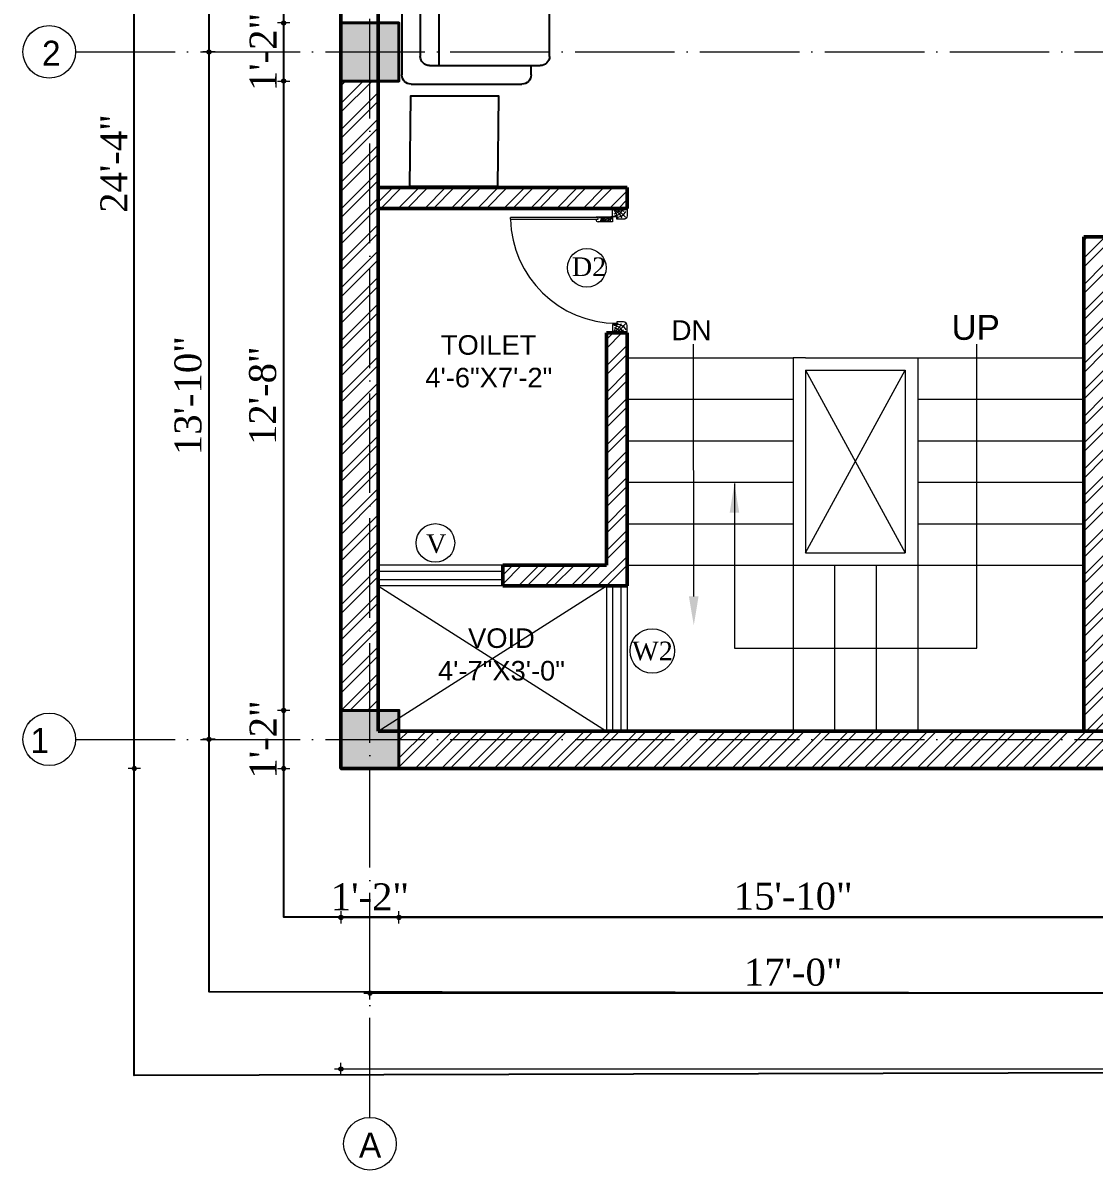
# Model space of a CAD drawing. Header units: inches. Extents: x 5914 to 162157, y -20538 to 282354.
# Drawn here: x 155170.7 to 155428.9, y -18993.1 to -18716.6 of the extents above; entities that cross this region are included whole.
import ezdxf

# ---------------------------------------------------------------- set-up
doc = ezdxf.new("R2010")
doc.units = ezdxf.units.IN
doc.header["$MEASUREMENT"] = 0
doc.header["$PDMODE"] = 99
doc.linetypes.add('ACAD_ISO04W100', pattern=[30, 24, -3, 0, -3])
for name, color, linetype, lineweight in [('.09', 24, 'Continuous', 9), ('.1', 168, 'Continuous', 13), ('CENTER  LINE RA', 10, 'ACAD_ISO04W100', 20), ('CONC. OUTLINE RA', 150, 'Continuous', 40), ('DOOR-WIN RA', 3, 'Continuous', 20), ('Hatch', 254, 'Continuous', 9), ('HATCH RA', 8, 'Continuous', 5), ('STAIR PLAN AND ELEV RA', 124, 'Continuous', 20), ('Text', 7, 'Continuous', 18), ('TEXTLAYER', 7, 'Continuous', 18), ('WALL RA', 42, 'Continuous', 50)]:
    doc.layers.add(name, color=color, linetype=linetype, lineweight=lineweight)
for name, color, linetype in [('lettring', 7, 'Continuous'), ('THIETBI', 8, 'Continuous'), ('WINDOW+dOOR', 5, 'Continuous')]:
    doc.layers.add(name, color=color, linetype=linetype)
doc.styles.add('arial', font='arial.ttf', dxfattribs={"height": 7})
doc.styles.add('DIM', font='dutch.ttf')
doc.styles.get("Standard").update_dxf_attribs({"font": 'arial.ttf'})
doc.styles.add('titles', font='GOTHICB.TTF')
doc.dimstyles.new('1-8', dxfattribs={"dimtxt": 7, "dimasz": 3, "dimexe": 3, "dimexo": 3, "dimgap": 3, "dimtad": 1, "dimdec": 0, "dimzin": 0, "dimdsep": 46, "dimlunit": 4, "dimtxsty": 'arial', "dimblk": 'ARCHTICK', "dimcen": 0.09, "dimdle": 3, "dimclrt": 6, "dimazin": 0, "dimtfac": 1, "dimtdec": 0, "dimtix": 1, "dimtofl": 0, "dimtmove": 2, "dimatfit": 3, "dimfxl": 5, "dimfxlon": 1, "dimtolj": 1, "dimtzin": 0, "dimlwe": 5, "dimarcsym": 1})
doc.dimstyles.new('Copy of DIM 8', dxfattribs={"dimtxt": 6.5, "dimasz": 1, "dimexe": 6, "dimexo": 18, "dimgap": 1.6875, "dimtad": 1, "dimdec": 0, "dimzin": 3, "dimdsep": 46, "dimlunit": 4, "dimtxsty": 'DIM', "dimblk": 'dot 2', "dimcen": 0.09375, "dimse1": 1, "dimse2": 1, "dimclrd": 1, "dimclre": 1, "dimclrt": 256, "dimadec": 0, "dimazin": 0, "dimtfac": 0.75, "dimtdec": 0, "dimtix": 1, "dimtmove": 1, "dimatfit": 3, "dimldrblk": 'DOT', "dimfxl": 1, "dimtolj": 1, "dimtzin": 0, "dimlwd": 9, "dimlwe": 9, "dimarcsym": 0})
pattern_1 = [(45, (9477.855, -3872.767), (-3.18198052, 3.18198052), []), (45, (9479.976, -3872.767), (-3.18198052, 3.18198052), [])]

# ---------------------------------------------------------------- blocks, each defined once
blk = doc.blocks.new('30 inch door')
at = {"layer": '.09'}
blk.add_arc((10330.01, 24687.1), 25.67, 91.332, 180, dxfattribs=at)
at = {"layer": '.1'}
for p, q in [((10329.41, 24712.76), (10329.41, 24691.67)), ((10329.41, 24712.76), (10329.81, 24712.76)), ((10329.81, 24691.67), (10329.81, 24712.76)), ((10328.81, 24688.15), (10328.81, 24691.67)), ((10329.29, 24692.15), (10329.41, 24692.15)), ((10329.41, 24692.15), (10329.41, 24691.67)), ((10329.41, 24691.67), (10329.81, 24691.67)), ((10329.41, 24691.67), (10329.81, 24691.67)), ((10329.81, 24691.67), (10329.81, 24692.15)), ((10329.81, 24692.15), (10330.01, 24692.15)), ((10330.01, 24692.15), (10330.01, 24688.15)), ((10302.02, 24688.15), (10302.02, 24684.65)), ((10304.03, 24688.15), (10302.02, 24688.15)), ((10304.03, 24688.15), (10304.03, 24688.15)), ((10304.03, 24687.1), (10304.03, 24688.15)), ((10304.65, 24687.1), (10304.03, 24687.1)), ((10304.65, 24685.52), (10304.65, 24687.1)), ((10330.01, 24688.15), (10328.81, 24688.15)), ((10329.4, 24687.1), (10330.01, 24687.1)), ((10329.4, 24685.52), (10329.4, 24687.1)), ((10330.01, 24687.1), (10330.01, 24688.15)), ((10330.01, 24688.15), (10332.02, 24688.15)), ((10332.02, 24688.15), (10332.02, 24684.65)), ((10302.02, 24684.65), (10303.77, 24684.65)), ((10332.02, 24684.65), (10330.27, 24684.65))]:
    blk.add_line(p, q, dxfattribs=at)
for centre, major_axis, start_param, end_param in [((10329.29, 24691.67), (-0.339, 0.339), 5.497787, 7.068583), ((10303.77, 24685.52), (-0.619, -0.619), 0.785398, 2.356194)]:
    blk.add_ellipse(centre, major_axis=major_axis, ratio=1, start_param=start_param, end_param=end_param, dxfattribs=at)
at = {"layer": '.1', "extrusion": (0, 0, -1)}
blk.add_ellipse((10330.27, 24685.52), major_axis=(-0.619, 0.619), ratio=1, start_param=3.926991, end_param=5.497787, dxfattribs=at)
blk.add_line((10330.01, 24688.15), (10330.01, 24688.15))
at = {"layer": 'Hatch', "lineweight": 0}
for points, knots in [([(10329.9, 24690.9), (10329.69, 24690.85), (10329.25, 24690.74), (10329.1, 24690.31), (10329.02, 24690.08)], [0, 0, 0, 0, 15.424483, 31.99547, 31.99547, 31.99547, 31.99547]), ([(10329.92, 24690.24), (10329.72, 24690.12), (10329.23, 24689.84), (10329.13, 24689.27), (10329.07, 24688.95)], [0, 0, 0, 0, 17.254821, 40.319618, 40.319618, 40.319618, 40.319618]), ([(10330.01, 24688.15), (10329.7, 24688.44), (10329.1, 24689.01), (10329.14, 24689.82), (10329.09, 24691.13)], [0, 0, 0, 0, 30.296971, 58.529009, 58.529009, 58.529009, 58.529009]), ([(10330.01, 24688.15), (10329.86, 24688.5), (10329.47, 24689.39), (10329.44, 24690.38), (10329.42, 24690.98)], [0, 0, 0, 0, 28.413311, 72.750806, 72.750806, 72.750806, 72.750806]), ([(10330.01, 24688.15), (10329.93, 24688.7), (10329.77, 24689.76), (10329.75, 24690.84), (10329.74, 24691.37)], [0, 0, 0, 0, 41.50394, 80.765622, 80.765622, 80.765622, 80.765622]), ([(10302.02, 24688.15), (10302.05, 24687.95), (10302.17, 24687.01), (10302.48, 24686.12), (10302.72, 24685.42)], [0, 0, 0, 0, 17.459471, 80.67073, 80.67073, 80.67073, 80.67073]), ([(10302.02, 24688.15), (10302.41, 24687.86), (10303.15, 24687.31), (10304.04, 24687.05), (10304.45, 24686.93)], [0, 0, 0, 0, 41.503939, 78.170205, 78.170205, 78.170205, 78.170205]), ([(10302.02, 24688.15), (10302.45, 24687.5), (10303.05, 24686.59), (10304.02, 24686.14), (10304.29, 24686.01)], [0, 0, 0, 0, 64.705486, 90.408952, 90.408952, 90.408952, 90.408952]), ([(10302.02, 24688.15), (10302.13, 24687.79), (10302.35, 24687.1), (10302.97, 24686.1), (10304.18, 24685.07)], [0, 0, 0, 0, 30.296971, 58.529009, 58.529009, 58.529009, 58.529009]), ([(10303.35, 24687.82), (10303.2, 24687.43), (10302.98, 24686.82), (10302.44, 24686.51), (10302.25, 24686.4)], [0, 0, 0, 0, 34.642749, 52.790216, 52.790216, 52.790216, 52.790216]), ([(10303.86, 24687.89), (10303.73, 24687.32), (10303.52, 24686.4), (10302.7, 24686), (10302.39, 24685.85)], [0, 0, 0, 0, 47.051669, 75.417188, 75.417188, 75.417188, 75.417188]), ([(10304.15, 24687.01), (10304.07, 24686.57), (10303.9, 24685.69), (10303.13, 24685.22), (10302.75, 24684.98)], [0, 0, 0, 0, 36.886594, 73.591637, 73.591637, 73.591637, 73.591637]), ([(10330.01, 24688.15), (10329.8, 24688.26), (10329.35, 24688.51), (10329.11, 24688.97), (10328.99, 24689.22)], [0, 0, 0, 0, 17.459472, 37.737029, 37.737029, 37.737029, 37.737029]), ([(10329.9, 24689.44), (10329.59, 24689.24), (10329.23, 24689.01), (10329.2, 24688.63), (10329.2, 24688.58)], [0, 0, 0, 0, 24.633819, 28.489546, 28.489546, 28.489546, 28.489546]), ([(10332.02, 24688.15), (10331.63, 24687.86), (10330.89, 24687.31), (10330.01, 24687.05), (10329.59, 24686.93)], [0, 0, 0, 0, 41.503939, 78.170205, 78.170205, 78.170205, 78.170205]), ([(10332.02, 24688.15), (10331.59, 24687.5), (10330.99, 24686.59), (10330.03, 24686.14), (10329.75, 24686.01)], [0, 0, 0, 0, 64.705486, 90.408952, 90.408952, 90.408952, 90.408952]), ([(10332.02, 24688.15), (10331.91, 24687.79), (10331.69, 24687.1), (10331.07, 24686.1), (10329.87, 24685.07)], [0, 0, 0, 0, 30.296971, 58.529009, 58.529009, 58.529009, 58.529009]), ([(10329.89, 24687.01), (10329.98, 24686.57), (10330.14, 24685.69), (10330.91, 24685.22), (10331.29, 24684.98)], [0, 0, 0, 0, 36.886594, 73.591637, 73.591637, 73.591637, 73.591637]), ([(10330.18, 24687.89), (10330.31, 24687.32), (10330.52, 24686.4), (10331.35, 24686), (10331.66, 24685.85)], [0, 0, 0, 0, 47.051669, 75.417188, 75.417188, 75.417188, 75.417188]), ([(10330.7, 24687.82), (10330.84, 24687.43), (10331.06, 24686.82), (10331.61, 24686.51), (10331.8, 24686.4)], [0, 0, 0, 0, 34.642749, 52.790216, 52.790216, 52.790216, 52.790216]), ([(10332.02, 24688.15), (10332, 24687.95), (10331.87, 24687.01), (10331.56, 24686.12), (10331.32, 24685.42)], [0, 0, 0, 0, 17.459471, 80.67073, 80.67073, 80.67073, 80.67073])]:
    blk.add_open_spline(points, degree=3, knots=knots, dxfattribs=at)
blk = doc.blocks.new('COLUMN')
at = {"layer": 'CONC. OUTLINE RA', "transparency": 33554687}
h = blk.add_hatch(color=256, dxfattribs=at)
h.dxf.hatch_style = 1
h.paths.add_polyline_path([(148062.93, -13130.45), (148076.93, -13130.45), (148076.93, -13116.45), (148062.93, -13116.45)])
at = {"layer": 'CONC. OUTLINE RA'}
blk.add_lwpolyline([(148062.93, -13116.45), (148076.93, -13116.45), (148076.93, -13130.45), (148062.93, -13130.45)], close=True, dxfattribs=at)
blk = doc.blocks.new('_ArchTick')
at = {"color": 0, "linetype": 'ByBlock', "const_width": 0.15}
blk.add_lwpolyline([(-0.5, -0.5), (0.5, 0.5)], dxfattribs=at)
blk = doc.blocks.new('nbc')
at = {"layer": 'CENTER  LINE RA', "linetype": 'ACAD_ISO04W100'}
for p, q in [((157544.19, -18980.32), (157544.19, -18515.32)), ((157473.24, -18723.5), (158032.97, -18723.5)), ((157473.24, -18889.2), (158032.97, -18889.2))]:
    blk.add_line(p, q, dxfattribs=at)
at = {"layer": 'Text'}
for centre in [(157466.9, -18723.5), (157466.89, -18723.5), (157466.9, -18723.5), (157466.9, -18889.2), (157466.89, -18889.2), (157466.9, -18889.2), (157544.19, -18986.67), (157544.19, -18986.67), (157544.19, -18986.67)]:
    blk.add_circle(centre, 6.34, dxfattribs=at)
at = {"layer": 'Text', "char_height": 6, "width": 68.6783, "attachment_point": 3, "rotation": 0.0035, "style": 'titles'}
for s, insert in [('{\\fStylus BT|b0|i0|c0|p34;2}', (157469.62, -18720.82)), ('{\\fStylus BT|b0|i0|c0|p34;1}', (157466.85, -18886.48)), ('{\\fStylus BT|b0|i0|c0|p34;A}', (157546.91, -18983.99))]:
    blk.add_mtext(s, dxfattribs=dict(at, insert=insert))
blk = doc.blocks.new('dot1')
at = {"layer": 'Hatch'}
h = blk.add_hatch(color=256, dxfattribs=at)
edge = h.paths.add_edge_path()
edge.add_arc((0, 0), 1, 0, 360)
for p, q in [((3, 0), (-3, 0)), ((0, 3), (0, -3))]:
    blk.add_line(p, q, dxfattribs=at)
blk.add_circle((0, 0), 1, dxfattribs=at)
blk = doc.blocks.new('dot 2')
at = {"layer": 'Hatch', "xscale": 0.5, "yscale": 0.5, "zscale": 0.5}
blk.add_blockref('dot1', (0, 0), dxfattribs=at)
blk = doc.blocks.new('*D869')
at = {"layer": 'Defpoints', "color": 0, "transparency": 16777216}
for p in [(159201.25, -18618.7), (159165.25, -18716.64), (159201.25, -18716.64)]:
    blk.add_point(p, dxfattribs=at)
at = {"layer": 'lettring', "color": 1, "lineweight": 9, "transparency": 16777216}
blk.add_line((159165.25, -18619.7), (159165.25, -18715.64), dxfattribs=at)
for p, rotation in [((159165.25, -18618.7), 90), ((159165.25, -18716.64), 270)]:
    blk.add_blockref('dot 2', p, dxfattribs=dict(at, rotation=rotation))
at = {"layer": 'lettring', "transparency": 16777216, "insert": (159160.24, -18667.67), "char_height": 6.5, "attachment_point": 5, "rotation": 90, "style": 'DIM'}
blk.add_mtext('\\A1;8\'-2"', dxfattribs=at)
blk = doc.blocks.new('_Dot')
at = {"color": 0, "linetype": 'ByBlock', "lineweight": -2}
blk.add_line((-0.5, 0), (-1, 0), dxfattribs=at)
at = {"color": 0, "linetype": 'ByBlock', "const_width": 0.5}
blk.add_lwpolyline([(-0.25, 0, 1), (0.25, 0, 1)], format="xyb", close=True, dxfattribs=at)
blk = doc.blocks.new('*D870')
at = {"layer": 'Defpoints', "color": 0, "transparency": 16777216}
for p in [(159201.25, -18716.64), (159165.25, -18730.64), (159201.25, -18730.64)]:
    blk.add_point(p, dxfattribs=at)
at = {"layer": 'lettring', "color": 1, "lineweight": 9, "transparency": 16777216}
for p, q in [((159165.25, -18715.64), (159165.25, -18714.64)), ((159165.25, -18716.64), (159165.25, -18730.64)), ((159165.25, -18731.64), (159165.25, -18732.64))]:
    blk.add_line(p, q, dxfattribs=at)
for p, rotation in [((159165.25, -18716.64), 270), ((159165.25, -18730.64), 90)]:
    blk.add_blockref('dot 2', p, dxfattribs=dict(at, rotation=rotation))
at = {"layer": 'lettring', "transparency": 16777216, "insert": (159160.29, -18723.64), "char_height": 6.5, "attachment_point": 5, "rotation": 90, "style": 'DIM'}
blk.add_mtext('\\A1;1\'-2"', dxfattribs=at)
blk = doc.blocks.new('*D871')
at = {"layer": 'Defpoints', "color": 0, "transparency": 16777216}
for p in [(159201.25, -18730.64), (159165.25, -18882.34), (159201.25, -18882.34)]:
    blk.add_point(p, dxfattribs=at)
at = {"layer": 'lettring', "color": 1, "lineweight": 9, "transparency": 16777216}
blk.add_line((159165.25, -18731.64), (159165.25, -18881.34), dxfattribs=at)
for p, rotation in [((159165.25, -18730.64), 90), ((159165.25, -18882.34), 270)]:
    blk.add_blockref('dot 2', p, dxfattribs=dict(at, rotation=rotation))
at = {"layer": 'lettring', "transparency": 16777216, "insert": (159160.22, -18806.49), "char_height": 6.5, "attachment_point": 5, "rotation": 90, "style": 'DIM'}
blk.add_mtext('\\A1;12\'-8"', dxfattribs=at)
blk = doc.blocks.new('*D872')
at = {"layer": 'Defpoints', "color": 0, "transparency": 16777216}
for p in [(159201.25, -18882.34), (159165.25, -18896.34), (159201.25, -18896.34)]:
    blk.add_point(p, dxfattribs=at)
at = {"layer": 'lettring', "color": 1, "lineweight": 9, "transparency": 16777216}
for p, q in [((159165.25, -18881.34), (159165.25, -18880.34)), ((159165.25, -18882.34), (159165.25, -18896.34)), ((159165.25, -18897.34), (159165.25, -18898.34))]:
    blk.add_line(p, q, dxfattribs=at)
for p, rotation in [((159165.25, -18882.34), 270), ((159165.25, -18896.34), 90)]:
    blk.add_blockref('dot 2', p, dxfattribs=dict(at, rotation=rotation))
at = {"layer": 'lettring', "transparency": 16777216, "insert": (159160.29, -18889.34), "char_height": 6.5, "attachment_point": 5, "rotation": 90, "style": 'DIM'}
blk.add_mtext('\\A1;1\'-2"', dxfattribs=at)
blk = doc.blocks.new('*D873')
at = {"layer": 'Defpoints', "color": 0, "transparency": 16777216}
for p in [(159147.25, -18723.64), (159208.25, -18723.64), (159208.25, -18889.31)]:
    blk.add_point(p, dxfattribs=at)
at = {"layer": 'lettring', "color": 1, "lineweight": 9, "transparency": 16777216}
blk.add_line((159147.25, -18888.3), (159147.25, -18724.64), dxfattribs=at)
for p, rotation in [((159147.25, -18723.64), 89.99950363250453), ((159147.25, -18889.3), 269.9995036325045)]:
    blk.add_blockref('dot 2', p, dxfattribs=dict(at, rotation=rotation))
at = {"layer": 'lettring', "transparency": 16777216, "insert": (159142.22, -18806.47), "char_height": 6.5, "attachment_point": 5, "rotation": 89.9995, "style": 'DIM'}
blk.add_mtext('\\A1;13\'-10"', dxfattribs=at)
blk = doc.blocks.new('*D874')
at = {"layer": 'Defpoints', "color": 0, "transparency": 16777216}
for p in [(159147.25, -18611.67), (159208.25, -18611.67), (159208.25, -18723.64)]:
    blk.add_point(p, dxfattribs=at)
at = {"layer": 'lettring', "color": 1, "lineweight": 9, "transparency": 16777216}
blk.add_line((159147.25, -18722.64), (159147.25, -18612.67), dxfattribs=at)
for p, rotation in [((159147.25, -18611.67), 89.99950363250443), ((159147.25, -18723.64), 269.9995036325044)]:
    blk.add_blockref('dot 2', p, dxfattribs=dict(at, rotation=rotation))
at = {"layer": 'lettring', "transparency": 16777216, "insert": (159142.25, -18667.65), "char_height": 6.5, "attachment_point": 5, "rotation": 89.9995, "style": 'DIM'}
blk.add_mtext('\\A1;9\'-4"', dxfattribs=at)
blk = doc.blocks.new('*D862')
at = {"layer": 'Defpoints', "color": 0, "transparency": 16777216}
for p in [(159201.25, -18604.7), (159129.25, -18896.34), (159201.25, -18896.34)]:
    blk.add_point(p, dxfattribs=at)
at = {"layer": 'lettring', "color": 1, "lineweight": 9, "transparency": 16777216}
blk.add_line((159129.25, -18605.7), (159129.25, -18895.34), dxfattribs=at)
for p, rotation in [((159129.25, -18604.7), 90), ((159129.25, -18896.34), 270)]:
    blk.add_blockref('dot 2', p, dxfattribs=dict(at, rotation=rotation))
at = {"layer": 'lettring', "transparency": 16777216, "insert": (159124.31, -18750.52), "char_height": 6.5, "attachment_point": 5, "rotation": 90, "style": 'DIM'}
blk.add_mtext('\\A1;24\'-4"', dxfattribs=at)
blk = doc.blocks.new('*D731')
at = {"layer": 'Defpoints', "color": 0, "transparency": 16777216}
for p in [(159179.04, -18896.34), (159193.04, -18896.34), (159193.04, -18932.23)]:
    blk.add_point(p, dxfattribs=at)
at = {"layer": 'lettring', "color": 1, "lineweight": 9, "transparency": 16777216}
for p, q in [((159178.04, -18932.23), (159177.04, -18932.23)), ((159179.04, -18932.23), (159193.04, -18932.23)), ((159194.04, -18932.23), (159195.04, -18932.23))]:
    blk.add_line(p, q, dxfattribs=at)
blk.add_blockref('dot 2', (159179.04, -18932.23), dxfattribs=at)
at = {"layer": 'lettring', "color": 1, "lineweight": 9, "transparency": 16777216, "rotation": 180}
blk.add_blockref('dot 2', (159193.04, -18932.23), dxfattribs=at)
at = {"layer": 'lettring', "transparency": 16777216, "insert": (159186.04, -18927.26), "char_height": 6.5, "attachment_point": 5, "style": 'DIM'}
blk.add_mtext('\\A1;1\'-2"', dxfattribs=at)
blk = doc.blocks.new('*D732')
at = {"layer": 'Defpoints', "color": 0, "transparency": 16777216}
for p in [(159193.04, -18896.34), (159383.08, -18896.34), (159383.08, -18932.23)]:
    blk.add_point(p, dxfattribs=at)
at = {"layer": 'lettring', "color": 1, "lineweight": 9, "transparency": 16777216}
blk.add_line((159194.04, -18932.23), (159382.08, -18932.23), dxfattribs=at)
at = {"layer": 'lettring', "color": 1, "lineweight": 9, "transparency": 16777216, "rotation": 180}
blk.add_blockref('dot 2', (159193.04, -18932.23), dxfattribs=at)
at = {"layer": 'lettring', "color": 1, "lineweight": 9, "transparency": 16777216}
blk.add_blockref('dot 2', (159383.08, -18932.23), dxfattribs=at)
at = {"layer": 'lettring', "transparency": 16777216, "insert": (159288.06, -18927.15), "char_height": 6.5, "attachment_point": 5, "style": 'DIM'}
blk.add_mtext('\\A1;15\'-10"', dxfattribs=at)
blk = doc.blocks.new('*D737')
at = {"layer": 'Defpoints', "color": 0, "transparency": 16777216}
for p in [(159186.04, -18889.34), (159390.08, -18889.34), (159390.08, -18950.49)]:
    blk.add_point(p, dxfattribs=at)
at = {"layer": 'lettring', "color": 1, "lineweight": 9, "transparency": 16777216}
blk.add_line((159187.04, -18950.49), (159389.08, -18950.49), dxfattribs=at)
at = {"layer": 'lettring', "color": 1, "lineweight": 9, "transparency": 16777216, "rotation": 180}
blk.add_blockref('dot 2', (159186.04, -18950.49), dxfattribs=at)
at = {"layer": 'lettring', "color": 1, "lineweight": 9, "transparency": 16777216}
blk.add_blockref('dot 2', (159390.08, -18950.49), dxfattribs=at)
at = {"layer": 'lettring', "transparency": 16777216, "insert": (159288.06, -18945.47), "char_height": 6.5, "attachment_point": 5, "style": 'DIM'}
blk.add_mtext('\\A1;17\'-0"', dxfattribs=at)
blk = doc.blocks.new('sofa 2200')
for p, q in [((-2684.4, 873.7), (71.9, 873.7)), ((-2740, 150.6), (-2740, 818)), ((-2573.1, 762.4), (-39.3, 762.4)), ((127.5, 818), (127.5, 150.6)), ((-2628.7, 39.3), (-2628.7, 706.8)), ((16.3, 706.8), (16.3, 39.3)), ((-2628.7, 651.2), (16.3, 651.2)), ((-1973.7, 651.2), (-1973.7, -16.3)), ((-1306.2, 651.2), (-1306.2, -16.3)), ((-638.7, 651.2), (-638.7, -16.3)), ((-2628.7, 95), (-2684.4, 95)), ((71.9, 95), (16.3, 95)), ((-39.3, -16.3), (-2573.1, -16.3))]:
    blk.add_line(p, q)
for centre, start, end in [((-2684.4, 818), 90, 180), ((71.9, 818), 0, 90), ((-2573.1, 706.8), 90, 180), ((-39.3, 706.8), 0, 90), ((-2684.4, 150.6), 180, 270), ((71.9, 150.6), 270, 0), ((-2573.1, 39.3), 180, 270), ((-39.3, 39.3), 270, 0)]:
    blk.add_arc(centre, 55.6, start, end)
blk = doc.blocks.new('A$C0BBD0BBA')
at = {"color": 7, "lineweight": 5}
blk.add_lwpolyline([(0, 0), (73.27, 0)], dxfattribs=at)
at = {"color": 8, "lineweight": 5}
blk.add_leader([(39.65, 58.42), (0, 58.42), (0, 0)], dimstyle='1-8', override={"dimasz": 7, "dimgap": 2, "dimtad": 0, "dimfxl": 12}, dxfattribs=at)
blk = doc.blocks.new('JFL')
at = {"layer": 'HATCH RA'}
h = blk.add_hatch(dxfattribs=at)
h.set_pattern_fill('ANSI32', color=256, scale=12)
h.set_pattern_definition(pattern_1)
h.paths.add_polyline_path([(159188.04, -18730.64), (159179.04, -18730.64), (159179.04, -18882.34), (159188.04, -18882.34)])
at = {"layer": 'HATCH RA', "transparency": 33554687}
h = blk.add_hatch(dxfattribs=at)
h.set_pattern_fill('ANSI32', color=256, scale=12)
h.paths.add_polyline_path([(159248.04, -18761.34), (159248.04, -18756.34), (159188.04, -18756.34), (159188.04, -18761.34)])
at = {"layer": 'HATCH RA'}
h = blk.add_hatch(dxfattribs=at)
h.set_pattern_fill('ANSI32', color=256, scale=12)
h.set_pattern_definition(pattern_1)
edge = h.paths.add_edge_path()
edge.add_line((159363.08, -18772.41), (159363.08, -18772.41))
edge.add_spline(control_points=[(159363.5, -18770.39), (159363.37, -18770.82), (159363.2, -18771.48), (159363.11, -18772.16), (159363.08, -18772.4)], knot_values=[0.078333, 0.078333, 0.078333, 0.078333, 31.733283, 49.114422, 49.114422, 49.114422, 49.114422], degree=3, periodic=0)
edge.add_line((159363.08, -18772.41), (159363.08, -18768.21))
edge.add_line((159363.08, -18768.21), (159358.08, -18768.21))
edge.add_line((159358.08, -18768.21), (159358.08, -18887.34))
edge.add_line((159358.08, -18887.34), (159363.08, -18887.34))
edge.add_line((159363.08, -18887.34), (159363.08, -18772.41))
h = blk.add_hatch(dxfattribs=at)
h.set_pattern_fill('ANSI32', color=256, scale=12)
h.set_pattern_definition(pattern_1)
h.paths.add_polyline_path([(159248.04, -18791.34), (159244.54, -18791.34), (159243.04, -18791.34), (159243.04, -18847.34), (159218.04, -18847.34), (159218.04, -18852.34), (159248.04, -18852.34)])
h = blk.add_hatch(dxfattribs=at)
h.set_pattern_fill('ANSI32', color=256, scale=12)
h.set_pattern_definition(pattern_1)
h.paths.add_polyline_path([(159383.08, -18887.34), (159193.04, -18887.34), (159193.04, -18896.34), (159383.08, -18896.34)])
at = {"color": 7, "lineweight": 5}
blk.add_lwpolyline([(159264.09, -18854.85), (159264, -18794.09)], dxfattribs=at)
at = {"color": 8, "lineweight": 5}
blk.add_solid([(159262.92, -18854.86), (159264.1, -18861.85), (159265.25, -18854.85)], dxfattribs=at)
at = {"layer": 'Defpoints'}
for points in [[(159129.25, -18530.75), (159534.79, -18527.75), (159670.12, -18669.01), (159670.93, -18968.87), (159129.25, -18970.29)], [(159147.25, -18546.57), (159528.82, -18546.97), (159652.14, -18676.39), (159652.88, -18950.85), (159147.25, -18950.13)], [(159165.25, -18564.57), (159520.82, -18564.54), (159634.17, -18688.93), (159634.33, -18932.18), (159165.25, -18932.16)]]:
    blk.add_lwpolyline(points, close=True, dxfattribs=at)
at = {"layer": 'DOOR-WIN RA'}
for p, q in [((159218.04, -18847.34), (159188.04, -18847.34)), ((159218.04, -18848.84), (159188.04, -18848.84)), ((159218.04, -18850.84), (159188.04, -18850.84)), ((159218.04, -18852.34), (159188.04, -18852.34)), ((159243.04, -18852.34), (159243.04, -18887.34)), ((159244.54, -18852.34), (159244.54, -18887.34)), ((159246.54, -18852.34), (159246.54, -18887.34)), ((159248.04, -18852.34), (159248.04, -18887.34))]:
    blk.add_line(p, q, dxfattribs=at)
at = {"layer": 'HATCH RA'}
for p, q in [((159291.04, -18844.34), (159315.08, -18800.34)), ((159291.04, -18800.34), (159315.08, -18844.34)), ((159188.04, -18887.34), (159243.04, -18852.34)), ((159188.04, -18852.34), (159243.04, -18887.34))]:
    blk.add_line(p, q, dxfattribs=at)
at = {"layer": 'STAIR PLAN AND ELEV RA'}
for p, q in [((159248.04, -18797.34), (159288.04, -18797.34)), ((159288.04, -18797.34), (159288.04, -18887.34)), ((159291.04, -18797.34), (159288.04, -18797.34)), ((159291.04, -18797.34), (159315.08, -18797.34)), ((159315.08, -18797.34), (159318.08, -18797.34)), ((159318.08, -18797.34), (159318.08, -18887.34)), ((159318.08, -18797.34), (159358.08, -18797.34)), ((159291.04, -18800.34), (159291.04, -18844.34)), ((159291.04, -18800.34), (159315.08, -18800.34)), ((159315.08, -18800.34), (159315.08, -18844.34)), ((159248.04, -18807.34), (159288.04, -18807.34)), ((159318.08, -18807.34), (159358.08, -18807.34)), ((159248.04, -18817.34), (159288.04, -18817.34)), ((159318.08, -18817.34), (159358.08, -18817.34)), ((159248.04, -18827.34), (159288.04, -18827.34)), ((159318.08, -18827.34), (159358.08, -18827.34)), ((159248.04, -18837.34), (159288.04, -18837.34)), ((159318.08, -18837.34), (159358.08, -18837.34)), ((159291.04, -18844.34), (159315.08, -18844.34)), ((159248.04, -18847.34), (159318.08, -18847.34)), ((159298.04, -18847.34), (159298.04, -18887.34)), ((159308.04, -18847.34), (159308.04, -18887.34)), ((159318.08, -18847.34), (159358.08, -18847.34))]:
    blk.add_line(p, q, dxfattribs=at)
at = {"layer": 'TEXTLAYER'}
for centre, radius in [((159238.32, -18775.65), 4.65), ((159201.82, -18841.96), 4.65), ((159254.09, -18868.01), 5.36)]:
    blk.add_circle(centre, radius, dxfattribs=at)
at = {"layer": 'THIETBI'}
blk.add_lwpolyline([(159195.63, -18756.05), (159195.92, -18734.24), (159217.04, -18734.24), (159216.75, -18756.05)], close=True, dxfattribs=at)
at = {"layer": 'WALL RA'}
for p, q in [((159188.04, -18609.7), (159188.04, -18887.34)), ((159179.04, -18618.7), (159179.04, -18896.34)), ((159248.04, -18756.34), (159188.04, -18756.34)), ((159248.04, -18761.34), (159248.04, -18756.34)), ((159248.04, -18761.34), (159188.04, -18761.34)), ((159358.08, -18887.34), (159358.08, -18768.21)), ((159363.08, -18768.21), (159358.08, -18768.21)), ((159243.04, -18791.34), (159243.04, -18847.34)), ((159248.04, -18791.34), (159243.04, -18791.34)), ((159248.04, -18791.34), (159248.04, -18852.34)), ((159243.04, -18847.34), (159218.04, -18847.34)), ((159218.04, -18847.34), (159218.04, -18852.34)), ((159248.04, -18852.34), (159218.04, -18852.34)), ((159188.04, -18887.34), (159569.39, -18887.34)), ((159179.04, -18896.34), (159569.96, -18896.34))]:
    blk.add_line(p, q, dxfattribs=at)
blk.add_blockref('nbc', (1641.85, -0.11))
at = {"color": 1, "rotation": 89.99999999999999}
blk.add_blockref('A$C0BBD0BBA', (159332.32, -18867.32), dxfattribs=at)
at = {"layer": 'CONC. OUTLINE RA'}
for p in [(11116.11, -5600.19), (11116.11, -5765.89)]:
    blk.add_blockref('COLUMN', p, dxfattribs=at)
at = {"layer": 'THIETBI', "xscale": -0.03999999999359716, "yscale": 0.03999999999359716, "zscale": 0.03999999999359716, "rotation": 90}
blk.add_blockref('sofa 2200', (159228.68, -18726.28), dxfattribs=at)
at = {"layer": 'WINDOW+dOOR', "extrusion": (0, 0, -1), "xscale": -1, "zscale": -1.00000000348675, "rotation": 270}
blk.add_blockref('30 inch door', (-183932.69, -29093.36), dxfattribs=at)
at = {"attachment_point": 9, "style": 'arial'}
for s, insert, char_height, width in [('DN', (159268.4, -18793.1), 4.8, 9.3132), ('UP', (159337.87, -18793.1), 6, 11.6415)]:
    blk.add_mtext(s, dxfattribs=dict(at, insert=insert, char_height=char_height, width=width))
at = {"char_height": 4.7109, "attachment_point": 1}
for s, width, insert in [('\\pi11.25718;TOILET\\P\\pi7.52959;4\'-6"X7\'-2"', 45.2655, (159191.87, -18791.9)), ('\\pi36.88479;VOID\\P\\pi29.63687;4\'-7"X3\'-0"', 89.4801, (159172.81, -18862.56))]:
    blk.add_mtext_dynamic_manual_height_columns(s, width=width, gutter_width=23.55, heights=[0], dxfattribs=dict(at, insert=insert))
at = {"layer": 'TEXTLAYER', "char_height": 4.5, "width": 245.2674, "attachment_point": 1}
for s, insert in [('{\\fTimes New Roman|b0|i0|c0|p18;D2}', (159234.69, -18773.15)), ('{\\fTimes New Roman|b0|i0|c0|p18;V}', (159199.57, -18839.89)), ('{\\fTimes New Roman|b0|i0|c0|p18;W2}', (159249.23, -18865.75))]:
    blk.add_mtext(s, dxfattribs=dict(at, insert=insert))
at = {"layer": 'lettring'}
for base, p1, p2, angle, picture, middle in [((159129.25, -18896.34), (159201.25, -18604.7), (159201.25, -18896.34), 90, '*D862', (159124.31, -18750.52)), ((159147.25, -18611.67), (159208.25, -18723.64), (159208.25, -18611.67), 269.9995, '*D874', (159142.25, -18667.65)), ((159165.25, -18716.64), (159201.25, -18618.7), (159201.25, -18716.64), 90, '*D869', (159160.24, -18667.67)), ((159165.25, -18730.64), (159201.25, -18716.64), (159201.25, -18730.64), 90, '*D870', (159160.29, -18723.64)), ((159165.25, -18882.34), (159201.25, -18730.64), (159201.25, -18882.34), 90, '*D871', (159160.22, -18806.49)), ((159165.25, -18896.34), (159201.25, -18882.34), (159201.25, -18896.34), 90, '*D872', (159160.29, -18889.34))]:
    dim = blk.add_linear_dim(base=base, p1=p1, p2=p2, angle=angle, dimstyle='Copy of DIM 8', dxfattribs=at)
    dim.commit()
    dim.dimension.update_dxf_attribs({"geometry": picture, "text_midpoint": middle})
dim = blk.add_aligned_dim(p1=(159208.25, -18889.31), p2=(159208.25, -18723.64), distance=61, dimstyle='Copy of DIM 8', dxfattribs=at)
dim.commit()
dim.dimension.update_dxf_attribs({"geometry": '*D873', "text_midpoint": (159142.22, -18806.47)})
for base, p1, p2, picture, middle in [((159390.08, -18950.49), (159186.04, -18889.34), (159390.08, -18889.34), '*D737', (159288.06, -18945.47)), ((159193.04, -18932.23), (159179.04, -18896.34), (159193.04, -18896.34), '*D731', (159186.04, -18927.26)), ((159383.08, -18932.23), (159193.04, -18896.34), (159383.08, -18896.34), '*D732', (159288.06, -18927.15))]:
    dim = blk.add_linear_dim(base=base, p1=p1, p2=p2, dimstyle='Copy of DIM 8', dxfattribs=at)
    dim.commit()
    dim.dimension.update_dxf_attribs({"geometry": picture, "text_midpoint": middle})
blk.add_aligned_dim(p1=(159179.04, -18896.34), p2=(159583.39, -18896.35), distance=-72.41, dimstyle='Copy of DIM 8', dxfattribs=at).render()

msp = doc.modelspace()

# ---------------------------------------------------------------- block references
at = {"layer": 'HATCH RA'}
msp.add_blockref('JFL', (-3931.71, 0), dxfattribs=at)

doc.saveas('drawing.dxf')
